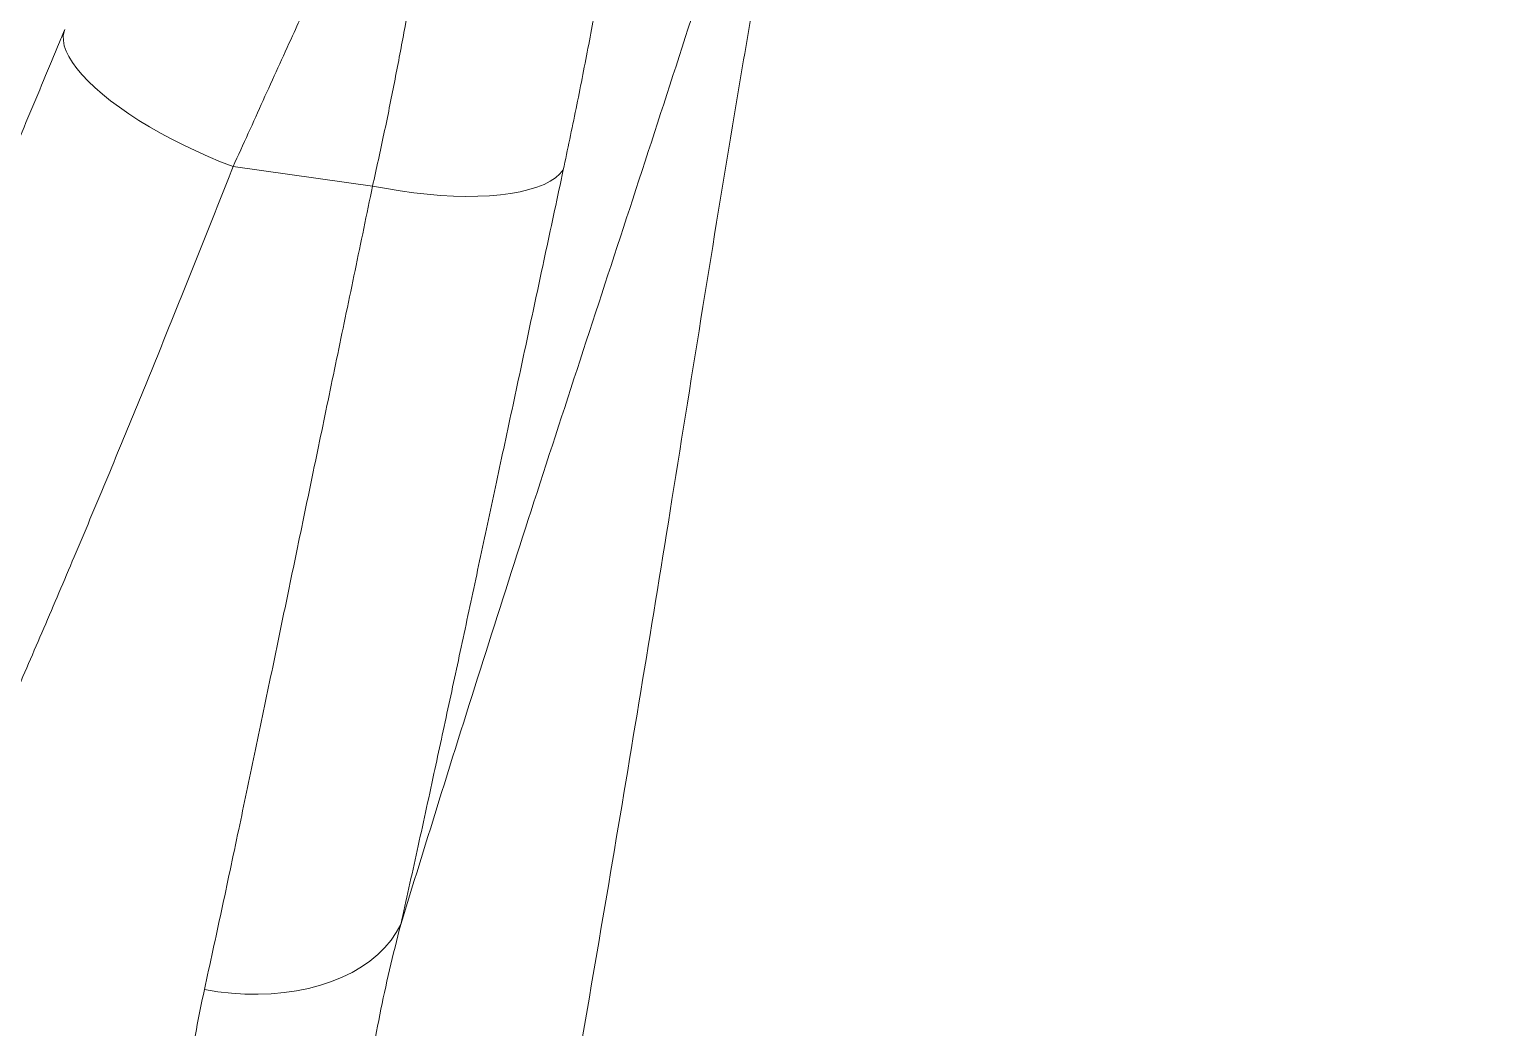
# Model space of a CAD drawing. Header units: millimetres. Extents: x -5550 to 7488, y -4093 to 4627.
# Drawn here: x -3917 to -3378, y -657 to -290 of the extents above; entities that cross this region are included whole.
import ezdxf

# ---------------------------------------------------------------- set-up
doc = ezdxf.new("R2010")
doc.units = ezdxf.units.MM
doc.layers.add('DIKOM_ОБЪЕКТ', color=7, linetype='Continuous')

msp = doc.modelspace()

# ---------------------------------------------------------------- linework, layer by layer
at = {"layer": 'DIKOM_ОБЪЕКТ', "color": 7, "linetype": 'Continuous', "lineweight": 15}
msp.add_line((-3842.529, -340.504), (-3791.284, -347.646), dxfattribs=at)
at = {"layer": 'DIKOM_ОБЪЕКТ', "color": 7, "linetype": 'Continuous', "lineweight": 15, "flags": 128}
for points in [[(-3904.314, -290.176), (-3904.558, -290.863), (-3904.868, -292.493), (-3904.852, -294.246), (-3904.508, -296.112), (-3903.839, -298.083), (-3902.849, -300.148), (-3901.541, -302.297), (-3899.922, -304.519), (-3898.002, -306.804), (-3895.788, -309.139), (-3893.293, -311.513), (-3890.529, -313.914), (-3887.51, -316.33), (-3884.251, -318.749), (-3880.768, -321.159), (-3877.078, -323.548), (-3873.201, -325.904), (-3869.156, -328.214), (-3864.962, -330.468), (-3860.641, -332.654), (-3856.215, -334.76), (-3851.706, -336.778), (-3847.136, -338.696), (-3842.529, -340.504)], [(-3721.248, -341.695), (-3722.489, -343.191), (-3724.088, -344.583), (-3726.037, -345.863), (-3728.326, -347.024), (-3730.943, -348.06), (-3733.872, -348.966), (-3737.098, -349.736), (-3740.604, -350.365), (-3744.37, -350.852), (-3748.375, -351.192), (-3752.599, -351.384), (-3757.018, -351.428), (-3761.607, -351.322), (-3766.343, -351.068), (-3771.198, -350.667), (-3776.147, -350.121), (-3781.163, -349.433), (-3786.218, -348.606), (-3791.284, -347.646)], [(-3780.96, -618.749), (-3782.575, -621.711), (-3784.522, -624.545), (-3786.789, -627.237), (-3789.366, -629.773), (-3792.239, -632.14), (-3795.392, -634.326), (-3798.811, -636.318), (-3802.477, -638.108), (-3806.372, -639.686), (-3810.475, -641.044), (-3814.766, -642.175), (-3819.223, -643.073), (-3823.821, -643.733), (-3828.539, -644.152), (-3833.352, -644.329), (-3838.234, -644.261), (-3843.162, -643.95), (-3848.109, -643.397), (-3853.051, -642.605)]]:
    msp.add_lwpolyline(points, dxfattribs=at)
at = {"layer": 'DIKOM_ОБЪЕКТ', "color": 7, "linetype": 'Continuous', "lineweight": 15}
msp.add_arc((-3625.343, -822.156), 1000, 0, 90, dxfattribs=at)
for points, knots in [([(-3842.529, -340.504), (-3840.661, -336.425), (-3836.925, -328.266), (-3831.469, -316.162), (-3826.041, -304.204), (-3819.596, -290.1), (-3812.292, -273.988), (-3804.348, -256.064), (-3796.789, -238.488), (-3789.688, -221.332), (-3782.929, -204.715), (-3776.567, -189.122), (-3770.472, -174.606), (-3764.461, -161.195), (-3758.756, -149.686), (-3753.272, -139.91), (-3748.005, -131.657), (-3742.389, -124.071), (-3736.181, -116.987), (-3729.255, -110.513), (-3721.516, -104.724), (-3713.015, -99.747), (-3703.677, -95.628), (-3693.489, -92.358), (-3682.534, -89.943), (-3670.813, -88.355), (-3658.369, -87.529), (-3645.144, -87.403), (-3631.135, -87.947), (-3616.427, -89.064), (-3606.155, -90.242), (-3601.02, -90.831)], [0, 0, 0, 0, 0.0253515, 0.0507033, 0.0761572, 0.1016107, 0.1420625, 0.1825417, 0.2229905, 0.2645199, 0.3060811, 0.3476126, 0.3872113, 0.4268357, 0.4664315, 0.4969231, 0.5274467, 0.5579645, 0.588448, 0.621549, 0.6546765, 0.6877738, 0.7219628, 0.7561852, 0.7903753, 0.8247937, 0.8592441, 0.8936675, 0.9291007, 0.9645615, 1, 1, 1, 1]), ([(-3586.447, -92.862), (-3591.556, -92.265), (-3601.778, -91.07), (-3616.494, -89.84), (-3630.835, -89.097), (-3644.692, -88.963), (-3658.019, -89.517), (-3670.517, -90.817), (-3682.154, -92.909), (-3692.93, -95.811), (-3703.071, -99.64), (-3712.487, -104.499), (-3721.129, -110.443), (-3728.496, -117.084), (-3734.727, -124.266), (-3740.016, -131.796), (-3744.778, -140.117), (-3749.039, -149.236), (-3752.849, -159.132), (-3756.218, -169.628), (-3759.222, -180.683), (-3761.939, -192.247), (-3764.453, -204.346), (-3767.126, -218.505), (-3770.001, -234.926), (-3773.186, -253.779), (-3776.401, -272.6), (-3779.739, -291.22), (-3783.229, -309.577), (-3787.033, -328.371), (-3789.867, -341.221), (-3791.284, -347.646)], [0, 0, 0, 0, 0.0343921, 0.0688041, 0.1031926, 0.1384685, 0.1737713, 0.2090416, 0.2432006, 0.2773906, 0.3115456, 0.3470444, 0.3825849, 0.4180829, 0.4483822, 0.4787073, 0.50901, 0.5401286, 0.5712697, 0.6023926, 0.632975, 0.6635871, 0.6942026, 0.7247899, 0.7667563, 0.8087556, 0.8507222, 0.8878498, 0.9249773, 0.9624885, 1, 1, 1, 1]), ([(-3618.408, -99.937), (-3618.47, -100.176), (-3618.785, -101.374), (-3619.752, -105.035), (-3621.505, -111.604), (-3626.174, -128.778), (-3633.128, -153.299), (-3645.052, -193.423), (-3659.666, -240.685), (-3677.546, -296.661), (-3695.719, -352.43), (-3713.967, -408.052), (-3731.651, -462.336), (-3748.632, -515.334), (-3764.986, -567.04), (-3775.635, -601.513), (-3780.96, -618.749)], [0, 0, 0, 0, 0.0013492, 0.0067814, 0.0207261, 0.0385629, 0.1042199, 0.160337, 0.2680381, 0.3757575, 0.483493, 0.5912298, 0.6989458, 0.7992961, 0.8996491, 1, 1, 1, 1]), ([(-3738.358, -795.67), (-3734.304, -773.365), (-3726.195, -728.754), (-3714.5, -662.028), (-3703.118, -595.438), (-3692.055, -528.999), (-3681.052, -461.142), (-3670.004, -391.903), (-3660.392, -332.963), (-3652.396, -285.769), (-3646.214, -250.291), (-3639.848, -214.684), (-3634.02, -182.905), (-3628.223, -151.857), (-3623.945, -129.185), (-3620.698, -112.029), (-3619.412, -105.24), (-3618.729, -101.638), (-3618.496, -100.403), (-3618.42, -100.004), (-3618.408, -99.937)], [0, 0, 0, 0, 0.0956855, 0.1913791, 0.2870775, 0.3827755, 0.4784647, 0.580881, 0.6832972, 0.734529, 0.7857664, 0.8369962, 0.8882178, 0.9222504, 0.969666, 0.9845344, 0.9947931, 0.9983188, 0.9997207, 1, 1, 1, 1]), ([(-3721.248, -341.695), (-3719.669, -334.188), (-3716.51, -319.176), (-3712.138, -296.986), (-3708.019, -275.076), (-3704.072, -253.148), (-3700.273, -231.315), (-3696.547, -209.672), (-3693.136, -190.348), (-3690.409, -175.372), (-3688.84, -167.533), (-3688.272, -164.695)], [0, 0, 0, 0, 0.1182341, 0.2364684, 0.3554744, 0.4744812, 0.5996244, 0.7248226, 0.8499556, 0.9456816, 1, 1, 1, 1]), ([(-3904.331, -290.137), (-3904.977, -291.7), (-3907.574, -297.984), (-3912.083, -308.837), (-3917.857, -322.636), (-3923.614, -336.23), (-3927.608, -345.625), (-3929.686, -350.464), (-3929.852, -350.849)], [0, 0, 0, 0, 0.0756967, 0.3044259, 0.5308515, 0.7552696, 0.9805293, 1, 1, 1, 1]), ([(-4096.554, -851.579), (-4093.791, -848.19), (-4088.266, -841.411), (-4079.857, -830.322), (-4071.365, -818.562), (-4062.307, -805.379), (-4052.689, -790.661), (-4042.497, -774.271), (-4032.212, -756.974), (-4021.838, -738.8), (-4011.273, -719.589), (-4000.513, -699.321), (-3989.561, -677.992), (-3978.52, -655.824), (-3967.402, -632.859), (-3956.316, -609.355), (-3945.27, -585.353), (-3934.263, -560.902), (-3923.192, -535.801), (-3912.06, -510.096), (-3900.765, -483.564), (-3889.291, -456.207), (-3877.643, -428.036), (-3865.951, -399.336), (-3854.238, -370.195), (-3846.431, -350.398), (-3842.529, -340.504)], [0, 0, 0, 0, 0.0360071, 0.0720141, 0.1081372, 0.1442605, 0.1864216, 0.2286177, 0.2708255, 0.3130215, 0.3551825, 0.3985677, 0.441991, 0.4854271, 0.5288504, 0.5722354, 0.6143722, 0.6565442, 0.6987278, 0.7408997, 0.7830367, 0.8264037, 0.8698092, 0.9132277, 0.9566329, 1, 1, 1, 1]), ([(-3780.96, -618.749), (-3779.956, -614.275), (-3777.947, -605.326), (-3774.91, -591.584), (-3771.848, -577.615), (-3767.989, -559.86), (-3763.291, -538.092), (-3757.702, -512.045), (-3752, -485.386), (-3746.137, -457.959), (-3740.103, -429.787), (-3733.913, -400.888), (-3727.63, -371.551), (-3723.375, -351.645), (-3721.248, -341.695)], [0, 0, 0, 0, 0.0550464, 0.1100933, 0.1652357, 0.2203784, 0.3167325, 0.4131518, 0.5095724, 0.6059271, 0.7044105, 0.8029604, 0.9015128, 1, 1, 1, 1]), ([(-3791.284, -347.646), (-3793.441, -358.03), (-3797.756, -378.807), (-3804.12, -409.418), (-3810.391, -439.574), (-3816.591, -469.405), (-3822.707, -498.873), (-3828.742, -527.926), (-3834.661, -556.309), (-3839.607, -579.878), (-3843.638, -598.932), (-3846.796, -613.743), (-3849.934, -628.332), (-3852.012, -637.847), (-3853.051, -642.605)], [0, 0, 0, 0, 0.0965052, 0.1930729, 0.2896408, 0.3861462, 0.4847318, 0.5833843, 0.6820366, 0.7806227, 0.8354207, 0.8902189, 0.9451098, 1, 1, 1, 1]), ([(-3738.358, -795.67), (-3740.128, -795.417), (-3743.674, -794.911), (-3748.834, -793.622), (-3754.615, -791.681), (-3760.645, -788.864), (-3766.63, -785.056), (-3771.82, -780.792), (-3775.441, -777.049), (-3778.969, -772.79), (-3782.331, -767.967), (-3785.855, -761.456), (-3788.679, -754.72), (-3791.356, -746.388), (-3793.56, -736.382), (-3794.965, -724.672), (-3795.428, -712.798), (-3795.107, -699.469), (-3793.917, -684.658), (-3791.712, -668.349), (-3788.731, -651.915), (-3785.145, -635.391), (-3782.354, -624.294), (-3780.96, -618.749)], [0, 0, 0, 0, 0.0216696, 0.0434086, 0.0650768, 0.0974877, 0.1281776, 0.1590226, 0.1897825, 0.202162, 0.2393386, 0.2766591, 0.3140567, 0.351337, 0.4119215, 0.4726542, 0.5334754, 0.5941803, 0.6752373, 0.756384, 0.8376142, 0.9188599, 1, 1, 1, 1]), ([(-3853.051, -642.605), (-3854.079, -647.502), (-3856.138, -657.309), (-3858.491, -671.774), (-3860.186, -686.063), (-3861.077, -700.129), (-3861.073, -713.949), (-3860.146, -726.52), (-3858.442, -737.887), (-3856.11, -748.111), (-3852.922, -758.127), (-3848.796, -767.888), (-3843.898, -776.896), (-3838.303, -785.16), (-3832.122, -792.707), (-3825.02, -799.926), (-3817.555, -806.248), (-3809.918, -811.711), (-3802.338, -816.397), (-3794.191, -820.737), (-3785.563, -824.662), (-3776.483, -828.134), (-3767.034, -831.136), (-3757.276, -833.714), (-3750.588, -835.011), (-3747.251, -835.658)], [0, 0, 0, 0, 0.0598101, 0.1197544, 0.1797286, 0.2396551, 0.2994897, 0.3592266, 0.4059942, 0.4528962, 0.4997979, 0.5466115, 0.5933052, 0.6332508, 0.6733193, 0.7133435, 0.7532287, 0.7843064, 0.815492, 0.8466553, 0.8777026, 0.9082108, 0.9388574, 0.9694984, 1, 1, 1, 1])]:
    msp.add_open_spline(points, degree=3, knots=knots, dxfattribs=at)

doc.saveas('drawing.dxf')
